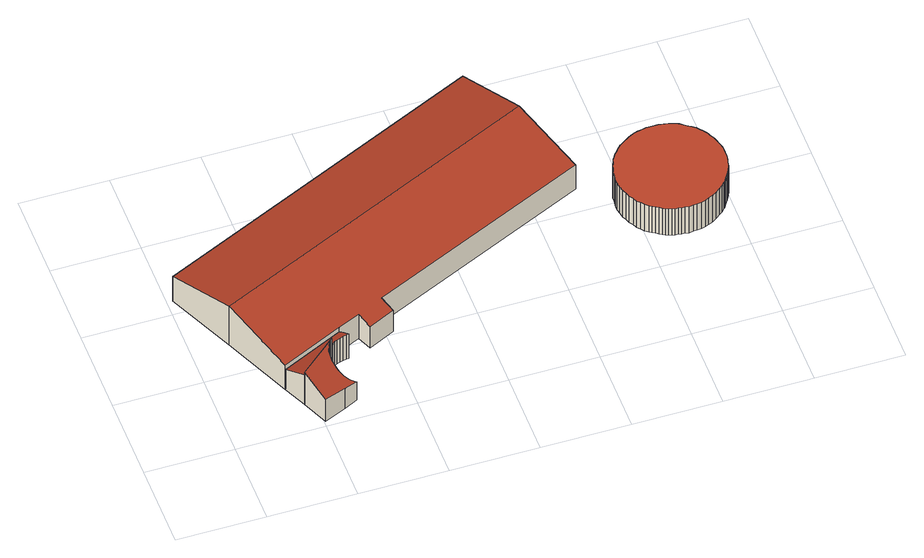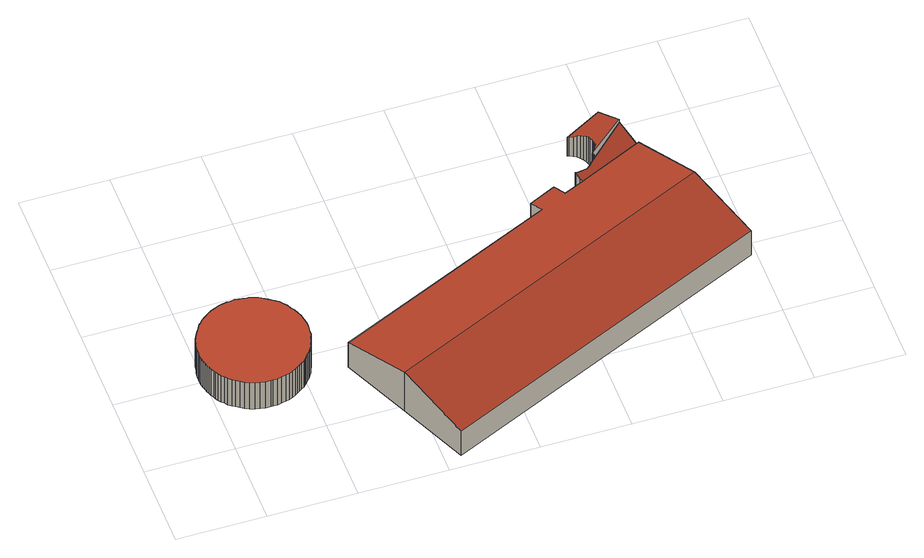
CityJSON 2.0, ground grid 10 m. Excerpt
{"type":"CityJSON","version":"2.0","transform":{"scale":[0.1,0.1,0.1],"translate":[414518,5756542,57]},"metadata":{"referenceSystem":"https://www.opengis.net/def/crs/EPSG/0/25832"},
"CityObjects":{
"building1":{"type":"Building","attributes":{"Gemeindeschluessel":"05570044","Geometrietyp2DReferenz":"3000","function":"31001_2700"},"children":["building1-1","building1-2","building1-3"]},
"building1-1":{"type":"BuildingPart","attributes":{"roofType":"3100","measuredHeight":5.9},"parents":["building1"],"geometry":[{"type":"Solid","lod":"2","boundaries":[[[[0,1,2,3]],[[4,5,1,0]],[[6,7,8,5,4]],[[9,10,11,12,13]],[[14,15,10,9]],[[16,17,15,14]],[[18,19,17,16]],[[20,21,19,18]],[[22,23,21,20]],[[3,2,23,22]],[[16,14,9,18]],[[13,6,4,0,3,22,20,18,9]],[[1,5,8,11,10,15,17,19,21,23,2]],[[7,6,13,12]],[[11,8,7,12]]]],"semantics":{"surfaces":[{"type":"WallSurface"},{"type":"RoofSurface"},{"type":"GroundSurface"},{"type":"ClosureSurface"}],"values":[[0,0,0,0,0,0,0,0,0,0,1,1,2,0,3]]}}]},
"building1-2":{"type":"BuildingPart","attributes":{"roofType":"2100","measuredHeight":4.91},"parents":["building1"],"geometry":[{"type":"Solid","lod":"2","boundaries":[[[[24,25,26,27]],[[28,29,25,24]],[[30,31,29,28]],[[32,33,31,30]],[[34,35,33,32]],[[36,37,35,34]],[[38,39,37,36]],[[40,41,39,38]],[[42,43,41,40]],[[44,45,46,43,42]],[[47,48,49,50,51]],[[52,53,48,47]],[[54,55,53,52]],[[56,57,55,54]],[[58,59,57,56]],[[60,61,59,58]],[[62,63,61,60]],[[64,65,63,62]],[[66,67,65,64]],[[68,69,67,66]],[[70,71,69,68]],[[27,26,71,70]],[[68,66,64,62,60,58,56,54,52,47,51,44,42,40,38,36,34,32,30,28,24,27,70]],[[25,29,31,33,35,37,39,41,43,46,49,48,53,55,57,59,61,63,65,67,69,71,26]],[[45,44,51,50]],[[49,46,45,50]]]],"semantics":{"surfaces":[{"type":"WallSurface"},{"type":"RoofSurface"},{"type":"GroundSurface"},{"type":"ClosureSurface"}],"values":[[0,0,0,0,0,0,0,0,0,0,0,0,0,0,0,0,0,0,0,0,0,0,1,2,0,3]]}}]},
"building1-3":{"type":"BuildingPart","attributes":{"roofType":"2100","measuredHeight":4.55},"parents":["building1"],"geometry":[{"type":"Solid","lod":"2","boundaries":[[[[72,73,74,75]],[[76,77,73,72]],[[78,79,77,76]],[[80,81,79,78]],[[82,83,81,80]],[[84,85,83,82]],[[50,49,85,84]],[[12,11,46,45]],[[86,87,8,7]],[[75,74,87,86]],[[7,12,45,50,84,82,80,78,76,72,75,86]],[[73,77,79,81,83,85,49,46,11,8,87,74]],[[49,50,45,46]],[[11,12,7,8]]]],"semantics":{"surfaces":[{"type":"WallSurface"},{"type":"RoofSurface"},{"type":"GroundSurface"},{"type":"ClosureSurface"}],"values":[[0,0,0,0,0,0,0,0,0,0,1,2,3,3]]}}]},
"building2":{"type":"Building","attributes":{"Gemeindeschluessel":"05570044","Geometrietyp2DReferenz":"3000","function":"51003_1201","roofType":"1000","measuredHeight":3.98},"geometry":[{"type":"Solid","lod":"2","boundaries":[[[[88,89,90,91]],[[92,93,89,88]],[[94,95,93,92]],[[96,97,95,94]],[[98,99,97,96]],[[100,101,99,98]],[[102,103,101,100]],[[104,105,103,102]],[[106,107,105,104]],[[108,109,107,106]],[[110,111,109,108]],[[112,113,111,110]],[[114,115,113,112]],[[116,117,115,114]],[[118,119,117,116]],[[120,121,119,118]],[[122,123,121,120]],[[124,125,123,122]],[[126,127,125,124]],[[128,129,127,126]],[[130,131,129,128]],[[132,133,131,130]],[[134,135,133,132]],[[136,137,135,134]],[[138,139,137,136]],[[140,141,139,138]],[[142,143,141,140]],[[144,145,143,142]],[[146,147,145,144]],[[148,149,147,146]],[[150,151,149,148]],[[152,153,151,150]],[[154,155,153,152]],[[156,157,155,154]],[[158,159,157,156]],[[160,161,159,158]],[[162,163,161,160]],[[164,165,163,162]],[[166,167,165,164]],[[168,169,167,166]],[[170,171,169,168]],[[172,173,171,170]],[[174,175,173,172]],[[176,177,175,174]],[[178,179,177,176]],[[180,181,179,178]],[[182,183,181,180]],[[184,185,183,182]],[[186,187,185,184]],[[188,189,187,186]],[[190,191,189,188]],[[192,193,191,190]],[[194,195,193,192]],[[196,197,195,194]],[[198,199,197,196]],[[200,201,199,198]],[[202,203,201,200]],[[204,205,203,202]],[[206,207,205,204]],[[208,209,207,206]],[[210,211,209,208]],[[212,213,211,210]],[[214,215,213,212]],[[216,217,215,214]],[[218,219,217,216]],[[220,221,219,218]],[[222,223,221,220]],[[224,225,223,222]],[[226,227,225,224]],[[228,229,227,226]],[[230,231,229,228]],[[232,233,231,230]],[[234,235,233,232]],[[236,237,235,234]],[[238,239,237,236]],[[240,241,239,238]],[[242,243,241,240]],[[244,245,243,242]],[[246,247,245,244]],[[248,249,247,246]],[[250,251,249,248]],[[252,253,251,250]],[[254,255,253,252]],[[256,257,255,254]],[[258,259,257,256]],[[260,261,259,258]],[[91,90,261,260]],[[258,256,254,252,250,248,246,244,242,240,238,236,234,232,230,228,226,224,222,220,218,216,214,212,210,208,206,204,202,200,198,196,194,192,190,188,186,184,182,180,178,176,174,172,170,168,166,164,162,160,158,156,154,152,150,148,146,144,142,140,138,136,134,132,130,128,126,124,122,120,118,116,114,112,110,108,106,104,102,100,98,96,94,92,88,91,260]],[[89,93,95,97,99,101,103,105,107,109,111,113,115,117,119,121,123,125,127,129,131,133,135,137,139,141,143,145,147,149,151,153,155,157,159,161,163,165,167,169,171,173,175,177,179,181,183,185,187,189,191,193,195,197,199,201,203,205,207,209,211,213,215,217,219,221,223,225,227,229,231,233,235,237,239,241,243,245,247,249,251,253,255,257,259,261,90]]]],"semantics":{"surfaces":[{"type":"WallSurface"},{"type":"RoofSurface"},{"type":"GroundSurface"}],"values":[[0,0,0,0,0,0,0,0,0,0,0,0,0,0,0,0,0,0,0,0,0,0,0,0,0,0,0,0,0,0,0,0,0,0,0,0,0,0,0,0,0,0,0,0,0,0,0,0,0,0,0,0,0,0,0,0,0,0,0,0,0,0,0,0,0,0,0,0,0,0,0,0,0,0,0,0,0,0,0,0,0,0,0,0,0,0,0,1,2]]}}]}
},
"vertices":[
[178,88,38],[178,88,6],[208,102,6],[208,102,38],[171,104,43],[171,104,6],[146,93,43],[146,93,37],[146,93,6],[41,139,65],[41,139,6],[76,61,6],[76,61,37],[76,61,43],[6,217,43],[6,217,6],[382,386,43],[382,386,6],[417,308,65],[417,308,6],[452,230,43],[452,230,6],[201,118,43],[201,118,6],
[125,37,44],[125,37,6],[124,40,6],[124,40,46],[127,34,42],[127,34,6],[129,31,40],[129,31,6],[132,28,38],[132,28,6],[135,26,36],[135,26,6],[139,24,34],[139,24,6],[141,23,34],[141,23,6],[126,16,36],[126,16,6],[101,5,40],[101,5,6],[88,35,55],[88,35,51],[88,35,6],[128,69,55],[128,69,6],[130,71,6],[130,71,44],[130,71,55],[126,66,54],[126,66,6],[125,64,54],[125,64,6],[124,61,53],[124,61,6],[123,59,53],[123,59,6],[122,57,52],[122,57,6],[122,54,51],[122,54,6],[122,52,50],[122,52,6],[122,49,49],[122,49,6],[122,47,48],[122,47,6],[123,44,47],[123,44,6],
[150,81,43],[150,81,6],[152,81,6],[152,81,44],[146,80,43],[146,80,6],[142,79,42],[142,79,6],[138,78,42],[138,78,6],[135,76,43],[135,76,6],[132,73,43],[132,73,6],[149,88,40],[149,88,6],
[602,181,44],[602,181,4],[603,185,4],[603,185,44],[601,176,44],[601,176,4],[599,171,44],[599,171,4],[596,166,44],[596,166,4],[593,161,44],[593,161,4],[590,156,44],[590,156,4],[589,156,44],[589,156,4],[586,152,44],[586,152,4],[582,149,44],[582,149,4],[577,145,44],[577,145,4],[572,142,44],[572,142,4],[567,140,44],[567,140,4],[563,138,44],[563,138,4],[558,137,44],[558,137,4],[553,136,44],[553,136,4],[549,136,44],[549,136,4],[544,135,44],[544,135,4],[540,136,44],[540,136,4],[536,136,44],[536,136,4],[533,137,44],[533,137,4],[529,137,44],[529,137,4],[526,138,44],[526,138,4],[523,139,44],[523,139,4],[520,140,44],[520,140,4],[517,142,44],[517,142,4],[514,144,44],[514,144,4],[511,146,44],[511,146,4],[508,148,44],[508,148,4],[505,150,44],[505,150,4],[501,153,44],[501,153,4],[498,157,44],[498,157,4],[495,160,44],[495,160,4],[493,165,44],[493,165,4],[490,169,44],[490,169,4],[488,174,44],[488,174,4],[486,179,44],[486,179,4],[485,185,44],[485,185,4],[484,190,44],[484,190,4],[484,195,44],[484,195,4],[484,197,44],[484,197,4],[485,203,44],[485,203,4],[485,207,44],[485,207,4],[487,212,44],[487,212,4],[488,216,44],[488,216,4],[490,220,44],[490,220,4],[491,224,44],[491,224,4],[493,227,44],[493,227,4],[495,230,44],[495,230,4],[498,233,44],[498,233,4],[500,236,44],[500,236,4],[502,238,44],[502,238,4],[504,240,44],[504,240,4],[507,242,44],[507,242,4],[510,244,44],[510,244,4],[513,246,44],[513,246,4],[516,248,44],[516,248,4],[520,250,44],[520,250,4],[524,252,44],[524,252,4],[528,253,44],[528,253,4],[533,254,44],[533,254,4],[538,255,44],[538,255,4],[543,255,44],[543,255,4],[545,255,44],[545,255,4],[551,255,44],[551,255,4],[557,254,44],[557,254,4],[562,253,44],[562,253,4],[567,251,44],[567,251,4],[572,249,44],[572,249,4],[576,246,44],[576,246,4],[580,243,44],[580,243,4],[583,241,44],[583,241,4],[587,238,44],[587,238,4],[589,235,44],[589,235,4],[592,232,44],[592,232,4],[594,229,44],[594,229,4],[596,226,44],[596,226,4],[597,223,44],[597,223,4],[599,220,44],[599,220,4],[600,217,44],[600,217,4],[601,214,44],[601,214,4],[602,210,44],[602,210,4],[603,207,44],[603,207,4],[604,203,44],[604,203,4],[604,199,44],[604,199,4],[604,195,44],[604,195,4],[604,190,44],[604,190,4]
]}
